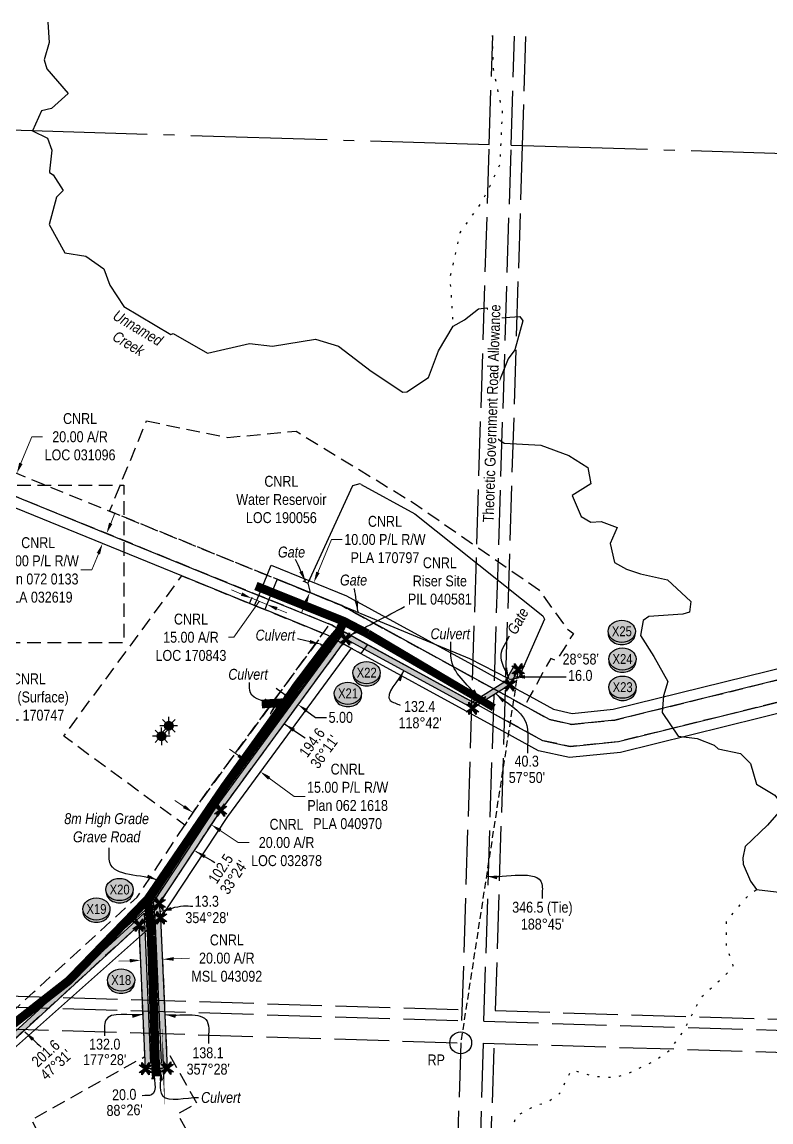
# Model space of a CAD drawing. Extents: x 355593 to 361635, y 6051593 to 6055416.
# Drawn here: x 358594 to 359280, y 6054395 to 6055404 of the extents above; entities that cross this region are included whole.
import ezdxf
from ezdxf.enums import TextEntityAlignment as Align

# ---------------------------------------------------------------- set-up
doc = ezdxf.new("R2010")
doc.units = 0
doc.header["$LTSCALE"] = 5
doc.header["$PDMODE"] = 34
doc.header["$PDSIZE"] = 0.03
for name, pattern in [('foc-ACCESSROAD', [3.75, 2.5, -1.25]), ('foc-QUARTERLINE', [33, 25, -3, 2, -3]), ('foc-TIELINE', [1.875, 1.25, -0.625]), ('foc-UNSURVEYED', [12.5, 10, -2.5]), ('foc-WHEELTRACKS', [2, 0.4, -1.6])]:
    doc.linetypes.add(name, pattern=pattern)
doc.layers.get('Defpoints').update_dxf_attribs({"color": 9})
for name, color, linetype in [('35', 37, 'Continuous'), ('AS-FENCE', 48, 'foc-FENCE'), ('AS-ROADS', 254, 'Continuous'), ('C-AR', 13, 'foc-ACCESSROAD'), ('C-RW', 13, 'Continuous'), ('C-WS', 13, 'foc-ACCESSROAD'), ('C-WS-S', 8, 'Continuous'), ('F-WS', 190, 'foc-ACCESSROAD'), ('L-BD', 7, 'Continuous'), ('L-MON', 1, 'Continuous'), ('L-QSEC', 8, 'foc-QUARTERLINE'), ('L-ROAD-T', 7, 'Continuous'), ('L-TIE', 7, 'foc-TIELINE'), ('L-USEC', 7, 'foc-UNSURVEYED'), ('P-CROSSINGS', 250, 'Continuous'), ('P-PROPOSED', 10, 'Continuous'), ('P-PROPOSED-H', 21, 'Continuous'), ('P-TXT', 4, 'Continuous'), ('T-WATER', 160, 'Continuous'), ('T-WATER-P3', 160, 'foc-WHEELTRACKS'), ('T-WATER-T', 170, 'Continuous')]:
    doc.layers.add(name, color=color, linetype=linetype)
for name, color, linetype, lineweight in [('AS-GENERAL', 48, 'Continuous', 18), ('C-AR-T', 13, 'Continuous', 9), ('C-RW-T', 13, 'Continuous', 9), ('C-WS-T', 13, 'Continuous', 9), ('T-TEXT', 48, 'Continuous', 18)]:
    doc.layers.add(name, color=color, linetype=linetype, lineweight=lineweight)
doc.styles.add('80', font='ARIALN.TTF', dxfattribs={"height": 10})
doc.styles.add('80CG', font='ARIALN.TTF', dxfattribs={"height": 10})
doc.styles.add('80L', font='ARIALN.TTF', dxfattribs={"height": 10})
doc.styles.add('80LS', font='ARIALNI.TTF', dxfattribs={"height": 10})
doc.styles.add('Crossing', font='ARIALN.TTF', dxfattribs={"height": 10})
doc.styles.add('foc-LtypeFont', font='ARIALN.TTF', dxfattribs={"height": 7.35})
doc.linetypes.add('foc-FENCE', pattern='A,10,-1,["X",foc-LtypeFont,S=0.2,R=0,X=-0.625,Y=-0.75],-1.24', length=12.24)
doc.linetypes.add('foc-TOPO-flowdirection-NOLINE', pattern='A,0,[">",foc-LtypeFont,S=0.3,R=0,X=0,Y=-0.945],-20,[">",foc-LtypeFont,S=0.3,R=0,X=0,Y=-0.945],0', length=20)
doc.dimstyles.new('Compass 5 000', dxfattribs={"dimscale": 5, "dimtxt": 9, "dimasz": 2, "dimexe": 0.2, "dimexo": 0.0625, "dimgap": 0.5, "dimtad": 0, "dimtih": 1, "dimtoh": 1, "dimzin": 0, "dimdsep": 46, "dimtxsty": '80CG', "dimcen": 0.1, "dimse1": 1, "dimse2": 1, "dimclrd": 256, "dimclrt": 256, "dimaunit": 1, "dimadec": 4, "dimazin": 0, "dimtfac": 0.06, "dimtofl": 0, "dimtmove": 0, "dimatfit": 1, "dimfxl": 0.2, "dimtolj": 1, "dimtzin": 0, "dimlwd": -1, "dimarcsym": 0})

# ---------------------------------------------------------------- blocks, each defined once
blk = doc.blocks.new('*D416')
at = {"layer": 'C-AR-T', "transparency": 16777216}
for p, q in [((358592.6, 6054999.2), (358602.5, 6055023.5)), ((358602.5, 6055023.5), (358612.5, 6055023.5)), ((358577.5, 6054962.1), (358573.7, 6054952.8))]:
    blk.add_line(p, q, dxfattribs=at)
for points in [[(358591, 6054999.8), (358594.1, 6054998.5), (358588.8, 6054989.9)], [(358575.9, 6054962.7), (358579, 6054961.5), (358581.2, 6054971.4)]]:
    blk.add_solid(points, dxfattribs=at)
at = {"layer": 'Defpoints', "color": 0, "transparency": 16777216}
for p in [(358612.1, 6054980.4), (358581.2, 6054971.4), (358604.6, 6054961.9)]:
    blk.add_point(p, dxfattribs=at)
at = {"layer": 'C-AR-T', "transparency": 16777216, "insert": (358646.8, 6055023.5), "char_height": 10, "attachment_point": 5, "style": '80CG'}
blk.add_mtext('\\A1;CNRL\\P20.00 A/R\\PLOC 031096', dxfattribs=at)
blk = doc.blocks.new('*D417')
at = {"layer": 'C-AR-T', "transparency": 16777216}
for p, q in [((358742.1, 6054684.2), (358733.8, 6054689.7)), ((358775.4, 6054662.1), (358791.9, 6054651.2)), ((358791.9, 6054651.2), (358801.9, 6054651.2))]:
    blk.add_line(p, q, dxfattribs=at)
for points in [[(358743, 6054685.6), (358741.2, 6054682.8), (358750.4, 6054678.7)], [(358776.4, 6054663.5), (358774.5, 6054660.7), (358767.1, 6054667.6)]]:
    blk.add_solid(points, dxfattribs=at)
at = {"layer": 'Defpoints', "color": 0, "transparency": 16777216}
for p in [(358767.1, 6054667.6), (358728.6, 6054645.7), (358745.3, 6054634.7)]:
    blk.add_point(p, dxfattribs=at)
at = {"layer": 'C-AR-T', "transparency": 16777216, "insert": (358836.2, 6054651.2), "char_height": 10, "attachment_point": 5, "style": '80CG'}
blk.add_mtext('\\A1;CNRL\\P20.00 A/R\\PLOC 032878', dxfattribs=at)
blk = doc.blocks.new('*D426')
at = {"layer": 'C-AR-T', "transparency": 16777216}
for p, q in [((358795, 6054879.2), (358785.8, 6054883)), ((358811.2, 6054872.5), (358787.8, 6054839.5)), ((358818.1, 6054869.6), (358804.2, 6054875.3)), ((358827.3, 6054865.7), (358836.5, 6054861.9)), ((358787.8, 6054839.5), (358782.8, 6054839.5))]:
    blk.add_line(p, q, dxfattribs=at)
for points in [[(358795.6, 6054880.7), (358794.4, 6054877.6), (358804.2, 6054875.3)], [(358828, 6054867.3), (358826.7, 6054864.2), (358818.1, 6054869.6)]]:
    blk.add_solid(points, dxfattribs=at)
at = {"layer": 'Defpoints', "color": 0, "transparency": 16777216}
for p in [(358804, 6054874.9), (358804.2, 6054875.3), (358817.9, 6054869.1)]:
    blk.add_point(p, dxfattribs=at)
at = {"layer": 'C-AR-T', "transparency": 16777216, "insert": (358748.5, 6054839.5), "char_height": 10, "attachment_point": 5, "style": '80CG'}
blk.add_mtext('\\A1;CNRL\\P15.00 A/R\\PLOC 170843', dxfattribs=at)
blk = doc.blocks.new('*D429')
at = {"layer": 'C-AR-T', "transparency": 16777216}
for p, q in [((358732.6, 6054544.4), (358747.1, 6054545.1)), ((358692.4, 6054542.7), (358682.4, 6054542.3))]:
    blk.add_line(p, q, dxfattribs=at)
for points in [[(358692.3, 6054544.4), (358692.5, 6054541.1), (358702.4, 6054543.2)], [(358732.5, 6054546.1), (358732.6, 6054542.8), (358722.6, 6054544)]]:
    blk.add_solid(points, dxfattribs=at)
at = {"layer": 'Defpoints', "color": 0, "transparency": 16777216}
for p in [(358722.6, 6054544), (358723, 6054533.1), (358702.8, 6054532.2)]:
    blk.add_point(p, dxfattribs=at)
at = {"layer": 'C-AR-T', "transparency": 16777216, "insert": (358781.4, 6054545.1), "char_height": 10, "attachment_point": 5, "style": '80CG'}
blk.add_mtext('\\A1;CNRL\\P20.00 A/R\\PMSL 043092', dxfattribs=at)
blk = doc.blocks.new('*D431')
at = {"layer": 'C-RW-T', "transparency": 16777216}
for p, q in [((358674.9, 6054944), (358678.7, 6054953.3)), ((358663.6, 6054916.2), (358657.5, 6054901.3)), ((358657.5, 6054901.3), (358647.5, 6054901.3))]:
    blk.add_line(p, q, dxfattribs=at)
for points in [[(358673.4, 6054944.7), (358676.4, 6054943.4), (358671.1, 6054934.8)], [(358662.1, 6054916.9), (358665.1, 6054915.6), (358667.4, 6054925.5)]]:
    blk.add_solid(points, dxfattribs=at)
at = {"layer": 'Defpoints', "color": 0, "transparency": 16777216}
for p in [(358656.7, 6054940.6), (358653, 6054931.4), (358667.4, 6054925.5)]:
    blk.add_point(p, dxfattribs=at)
at = {"layer": 'C-RW-T', "transparency": 16777216, "insert": (358608.4, 6054901.3), "char_height": 10, "attachment_point": 5, "style": '80CG'}
blk.add_mtext('\\A1;CNRL\\P10.00 P/L R/W\\PPlan 072 0133\\PPLA 032619', dxfattribs=at)
blk = doc.blocks.new('*D432')
at = {"layer": 'C-RW-T', "transparency": 16777216}
for p, q in [((358792.1, 6054731), (358784, 6054736.9)), ((358820.2, 6054710.2), (358843.1, 6054693.5)), ((358843.1, 6054693.5), (358853.1, 6054693.5))]:
    blk.add_line(p, q, dxfattribs=at)
for points in [[(358793, 6054732.3), (358791.1, 6054729.6), (358800.1, 6054725)], [(358821.2, 6054711.6), (358819.3, 6054708.9), (358812.2, 6054716.2)]]:
    blk.add_solid(points, dxfattribs=at)
at = {"layer": 'Defpoints', "color": 0, "transparency": 16777216}
for p in [(358802.1, 6054727.7), (358812.2, 6054716.2), (358814.2, 6054718.8)]:
    blk.add_point(p, dxfattribs=at)
at = {"layer": 'C-RW-T', "transparency": 16777216, "insert": (358892.2, 6054693.5), "char_height": 10, "attachment_point": 5, "style": '80CG'}
blk.add_mtext('\\A1;CNRL\\P15.00 P/L R/W\\PPlan 062 1618\\PPLA 040970', dxfattribs=at)
blk = doc.blocks.new('*D445')
at = {"layer": 'C-RW-T', "transparency": 16777216}
for p, q in [((358865, 6054899.1), (358877.3, 6054929.2)), ((358877.3, 6054929.2), (358887.3, 6054929.2)), ((358853.6, 6054871.3), (358849.8, 6054862))]:
    blk.add_line(p, q, dxfattribs=at)
for points in [[(358863.4, 6054899.7), (358866.5, 6054898.4), (358861.2, 6054889.8)], [(358852.1, 6054871.9), (358855.2, 6054870.7), (358857.4, 6054880.5)]]:
    blk.add_solid(points, dxfattribs=at)
at = {"layer": 'Defpoints', "color": 0, "transparency": 16777216}
for p in [(358861.2, 6054889.8), (358877.5, 6054883.2), (358873.7, 6054873.9)]:
    blk.add_point(p, dxfattribs=at)
at = {"layer": 'C-RW-T', "transparency": 16777216, "insert": (358926.4, 6054929.2), "char_height": 10, "attachment_point": 5, "style": '80CG'}
blk.add_mtext('\\A1;CNRL\\P10.00 P/L R/W\\PPLA 170797', dxfattribs=at)
blk = doc.blocks.new('*U446')
at = {"layer": '35', "color": 3}
blk.add_circle((0, 0), 10, dxfattribs=at)
at = {"layer": '35', "color": 3, "style": '80'}
blk.add_attdef('RP_001', (-30.4, -20.7), '', height=10, dxfattribs=at)
blk = doc.blocks.new('GAS')
h = blk.add_hatch(color=255)
h.dxf.hatch_style = 1
edge = h.paths.add_edge_path()
edge.add_arc((0, 0), 0.9, 0, 360)
for p, q in [((-0.81, 0), (-1.62, 0)), ((-0.57, 0.57), (-1.14, 1.14)), ((0, 0.81), (0, 1.62)), ((0.57, 0.57), (1.14, 1.14)), ((1.62, 0), (0.81, 0)), ((-0.57, -0.57), (-1.14, -1.14)), ((0, -0.81), (0, -1.62)), ((1.14, -1.14), (0.57, -0.57))]:
    blk.add_line(p, q)
blk.add_circle((0, 0), 0.8)
blk = doc.blocks.new('xing2')
h = blk.add_hatch(color=50)
h.dxf.hatch_style = 1
edge = h.paths.add_edge_path()
edge.add_ellipse((0, 0), major_axis=(-12.5, 0), ratio=0.816297, start_angle=0, end_angle=360)
h = blk.add_hatch(color=250)
h.dxf.hatch_style = 1
edge = h.paths.add_edge_path()
edge.add_ellipse((0, -2), major_axis=(-12.5, 0), ratio=0.816297, start_angle=0, end_angle=180)
edge.add_line((12.5, -2), (12.5, 0))
edge.add_ellipse((0, 0), major_axis=(-12.5, 0), ratio=0.816297, start_angle=0, end_angle=180, ccw=False)
edge.add_line((-12.5, 0), (-12.5, -2))
at = {"color": 250}
blk.add_ellipse((0, 0), major_axis=(-12.5, 0), ratio=0.816297, dxfattribs=at)
blk.add_ellipse((0, -2), major_axis=(-12.5, 0), ratio=0.816297, start_param=0, end_param=3.141593, dxfattribs=at)
at = {"color": 250, "style": 'Crossing'}
blk.add_attdef('CROSSING', text='', height=9, dxfattribs=at).set_placement((0.1, 0), align=Align.MIDDLE_CENTER)
at = {"color": 250, "style": 'Crossing', "flags": 1}
for tag, p in [('OWNER', (0.1, -12.5)), ('DESCRIPTION', (0.1, -25.8)), ('LOCATION', (0.1, -39.3)), ('DWG_REF', (0.1, -52.8))]:
    blk.add_attdef(tag, text='', height=9, dxfattribs=at).set_placement(p, align=Align.MIDDLE_CENTER)
blk = doc.blocks.new('*D472')
at = {"layer": 'Defpoints', "color": 0, "transparency": 16777216}
for p in [(358846.7, 6054777.8), (358834.2, 6054769.3), (358838.3, 6054766.4)]:
    blk.add_point(p, dxfattribs=at)
at = {"layer": 'P-TXT', "transparency": 16777216}
for p, q in [((358834.6, 6054786.7), (358826.5, 6054792.6)), ((358854.8, 6054771.9), (358862.8, 6054766)), ((358862.8, 6054766), (358872.8, 6054766))]:
    blk.add_line(p, q, dxfattribs=at)
for points in [[(358835.6, 6054788.1), (358833.6, 6054785.4), (358842.7, 6054780.8)], [(358855.7, 6054773.3), (358853.8, 6054770.6), (358846.7, 6054777.8)]]:
    blk.add_solid(points, dxfattribs=at)
at = {"layer": 'P-TXT', "transparency": 16777216, "insert": (358885.9, 6054766), "char_height": 10, "attachment_point": 5, "style": '80CG'}
blk.add_mtext('\\A1;5.00', dxfattribs=at)
blk = doc.blocks.new('TEMP')
h = blk.add_hatch(color=255)
h.dxf.hatch_style = 1
h.paths.add_polyline_path([(0, 0.25), (-0.67, 1.15), (-0.67, 0.67), (-1.15, 0.67), (-0.25, 0), (-1.15, -0.67), (-0.67, -0.67), (-0.67, -1.15), (0, -0.25), (0.67, -1.15), (0.67, -0.67), (1.15, -0.67), (0.25, 0), (1.15, 0.67), (0.67, 0.67), (0.67, 1.15)])
h.paths.add_polyline_path([(0.57, 0.85), (0.57, 0.57), (0.85, 0.57), (0.08, 0), (0.85, -0.57), (0.57, -0.57), (0.57, -0.85), (0, -0.08), (-0.57, -0.85), (-0.57, -0.57), (-0.85, -0.57), (-0.08, 0), (-0.85, 0.57), (-0.57, 0.57), (-0.57, 0.85), (0, 0.08)], flags=16)
h = blk.add_hatch(color=1)
h.dxf.hatch_style = 1
h.paths.add_polyline_path([(0, 0.08), (-0.57, 0.85), (-0.57, 0.57), (-0.85, 0.57), (-0.08, 0), (-0.85, -0.57), (-0.57, -0.57), (-0.57, -0.85), (0, -0.08), (0.57, -0.85), (0.57, -0.57), (0.85, -0.57), (0.08, 0), (0.85, 0.57), (0.57, 0.57), (0.57, 0.85)])
at = {"color": 1}
for p, q in [((-0.08, 0), (0.08, 0)), ((0, 0.08), (0, -0.08))]:
    blk.add_line(p, q, dxfattribs=at)
at = {"color": 255, "flags": 128}
blk.add_lwpolyline([(-0.25, 0), (-1.15, 0.67), (-0.67, 0.67), (-0.67, 1.15), (0, 0.25), (0.67, 1.15), (0.67, 0.67), (1.15, 0.67), (0.25, 0), (1.15, -0.67), (0.67, -0.67), (0.67, -1.15), (0, -0.25), (-0.67, -1.15), (-0.67, -0.67), (-1.15, -0.67)], close=True, dxfattribs=at)
at = {"color": 1, "flags": 128}
blk.add_lwpolyline([(-0.08, 0), (-0.85, 0.57), (-0.57, 0.57), (-0.57, 0.85), (0, 0.08), (0.57, 0.85), (0.57, 0.57), (0.85, 0.57), (0.08, 0), (0.85, -0.57), (0.57, -0.57), (0.57, -0.85), (0, -0.08), (-0.57, -0.85), (-0.57, -0.57), (-0.85, -0.57)], close=True, dxfattribs=at)

msp = doc.modelspace()

# ---------------------------------------------------------------- hatches: boundary and pattern name
at = {"layer": 'P-PROPOSED-H'}
h = msp.add_hatch(color=256, dxfattribs=at)
h.dxf.hatch_style = 1
h.paths.add_polyline_path([(358890.644, 6054837.913), (358775.776, 6054680.894), (358719.363, 6054595.314), (358720.642, 6054582.102), (358726.752, 6054444.2), (358706.763, 6054443.653), (358700.924, 6054575.443), (358552.306, 6054439.338), (358502.568, 6054408.773), (358321.722, 6054350.661), (358060.822, 6054305.104), (357878.506, 6054313.182), (357834.693, 6054308.537), (357405.628, 6054132.847), (357201.32, 6054051.822), (357181.661, 6054011.606), (357181.705, 6053981.57), (357208.46, 6053935.181), (357209.254, 6053873.111), (357175.646, 6053813.023), (357155.589, 6053713.558), (357155.871, 6053613.069), (357120.248, 6053539.783), (356976.329, 6053459.385), (356862.534, 6053416.883), (356729.817, 6053324.812), (356485.668, 6053085.555), (356387.542, 6052979.833), (356315.907, 6052954.251), (356311.858, 6052958.113), (356384.71, 6052984.129), (356482.085, 6053089.042), (356726.621, 6053328.678), (356860.199, 6053421.347), (356974.224, 6053463.934), (357116.439, 6053543.381), (357150.87, 6053614.213), (357150.589, 6053714.05), (357170.901, 6053814.779), (357204.239, 6053874.384), (357203.479, 6053933.813), (357176.708, 6053980.229), (357176.661, 6054012.759), (357197.679, 6054055.755), (357403.759, 6054137.483), (357833.458, 6054313.432), (357878.352, 6054318.192), (358060.499, 6054310.122), (358320.522, 6054355.526), (358500.465, 6054413.348), (358549.282, 6054443.347), (358705.443, 6054586.36), (358711.539, 6054448.784), (358721.533, 6054449.058), (358715.654, 6054581.751), (358714.218, 6054596.591), (358771.67, 6054683.747), (358889.198, 6054844.402), (359006.559, 6054780.171), (359037.105, 6054799.378), (359044.215, 6054812.219), (359048.588, 6054809.798), (359040.855, 6054795.831), (359006.734, 6054774.377)])

# ---------------------------------------------------------------- linework, layer by layer
at = {"layer": 'AS-FENCE', "flags": 128}
for points in [[(358903.51, 6054980.442), (358896.804, 6054978.378), (358855.813, 6054889.111), (358857.939, 6054880.483), (358899.284, 6054863.374)], [(358904.685, 6054979.877), (358953.729, 6054952.758), (359071.068, 6054859.186), (359072.629, 6054856.284), (359048.826, 6054802.11), (359041.549, 6054800.696)], [(359040.116, 6054801.401), (359004.288, 6054819.722), (358904.67, 6054861.146)]]:
    msp.add_lwpolyline(points, dxfattribs=at)
at = {"layer": 'AS-FENCE', "const_width": 1, "flags": 128}
for points in [[(358903.663, 6054980.487), (358904.685, 6054979.877)], [(358855.813, 6054889.111), (358851.14, 6054891.203)], [(358899.284, 6054863.374), (358904.67, 6054861.146)], [(359040.172, 6054801.352), (359041.461, 6054800.672)]]:
    msp.add_lwpolyline(points, dxfattribs=at)
at = {"layer": 'AS-GENERAL', "const_width": 1.5, "flags": 128}
for points in [[(358867.205, 6054833.176), (358876.995, 6054826.153)], [(359009.069, 6054778.797), (359019.133, 6054785.125), (359019.173, 6054785.15)], [(358821.106, 6054769.835), (358821.448, 6054769.673), (358829.224, 6054782.398)], [(358711.378, 6054443.779), (358711.402, 6054443.648), (358723.246, 6054443.83), (358723.24, 6054444.275), (358723.249, 6054444.104)]]:
    msp.add_lwpolyline(points, dxfattribs=at)
at = {"layer": 'AS-ROADS', "flags": 128}
for points, const_width in [([(358808.071, 6054886.601), (358870.484, 6054861.486)], 8), ([(358888.737, 6054853.915), (358883.769, 6054844.342), (358875.339, 6054834.625), (358871.508, 6054829.391), (358867.301, 6054823.943), (358845.007, 6054794.407), (358834.835, 6054779.589), (358779.613, 6054702.846), (358708.994, 6054599.34), (358636.53, 6054524.534), (358544.7, 6054452.725), (358533.561, 6054445.225)], 8), ([(358870.484, 6054861.486), (358888.781, 6054854.177), (358910.521, 6054842.822)], 8), ([(359026.281, 6054774.933), (359014.407, 6054781.956), (359001.518, 6054789.397)], 7), ([(358834.856, 6054779.607), (358813.395, 6054778.32)], 8), ([(358708.993, 6054599.352), (358711.025, 6054578.82), (358711.997, 6054565.753)], 8), ([(358711.997, 6054565.753), (358715.911, 6054453.371)], 8), ([(358716.468, 6054436.675), (358715.911, 6054453.371)], 8)]:
    msp.add_lwpolyline(points, dxfattribs=dict(at, const_width=const_width))
msp.add_lwpolyline([(358910.521, 6054842.822, 7.997, 7, 0), (359001.518, 6054789.397, 7, 7, 0)], format="xyseb", dxfattribs=at)
at = {"layer": 'C-AR', "flags": 128}
msp.add_lwpolyline([(359927.93, 6054961.581), (359912.828, 6054943.981), (359834.068, 6054834.379), (359781.917, 6054761.802), (359703.022, 6054702.312), (359630.2, 6054669.635), (359559.463, 6054662.196), (359488.524, 6054677.693), (359356.291, 6054772.827), (359329.948, 6054783.523), (359301.82, 6054783.604), (359140.715, 6054743.829), (359096.238, 6054739.26), (359070.876, 6054744.875), (359037.752, 6054763.023), (359008.084, 6054779.277), (358910.789, 6054832.583), (358897.448, 6054839.887), (358888.732, 6054844.656), (358879.754, 6054849.586), (358878.05, 6054850.52), (358819.946, 6054874.175), (358817.651, 6054875.11), (358810.688, 6054877.944), (358803.758, 6054880.766), (358546.436, 6054985.527), (358562.516, 6055000.594), (358673.938, 6054955.238), (358818.256, 6054896.508), (358827.506, 6054892.744), (358886.737, 6054868.562), (359008.789, 6054801.696), (359038.458, 6054785.442), (359054.484, 6054776.663), (359077.305, 6054764.161), (359097.507, 6054759.49), (359137.289, 6054763.577), (359299.426, 6054803.605), (359333.88, 6054803.507), (359366.037, 6054790.45), (359496.849, 6054696.341), (359560.579, 6054682.419), (359624.963, 6054689.189), (359692.812, 6054719.654), (359767.472, 6054775.953), (359835.189, 6054870.195), (359897.106, 6054956.365), (359928.916, 6054993.43)], dxfattribs=at)
for points in [[(358819.946, 6054874.177), (358816.177, 6054864.918), (358809.26, 6054867.67), (358802.241, 6054870.467), (358806.01, 6054879.724), (358812.962, 6054876.956), (358819.946, 6054874.177)], [(358188.158, 6054327.339), (358060.822, 6054305.104), (357878.506, 6054313.182), (357834.693, 6054308.537), (357533.764, 6054185.31), (357527.88, 6054182.902), (357518.385, 6054179.014), (357510.635, 6054175.842), (357405.628, 6054132.847), (357388.175, 6054125.921), (357361.649, 6054115.395), (357357.644, 6054113.806), (357214.604, 6054057.042), (357195.244, 6054049.36), (357176.617, 6054042.446), (357169.187, 6054039.079), (357188.434, 6054057.524), (357207.701, 6054075.815), (357354.274, 6054133.98), (357358.278, 6054135.569), (357388.808, 6054147.685), (357398.152, 6054151.392), (357504.287, 6054194.849), (357515.06, 6054199.261), (357522.799, 6054202.428), (357524.555, 6054203.147), (357829.751, 6054328.121), (357877.892, 6054333.223), (358059.53, 6054325.176), (358188.748, 6054347.74), (358316.92, 6054370.121), (358494.156, 6054427.072), (358540.34, 6054455.453), (358572.18, 6054484.622), (358604.131, 6054513.901), (358699.153, 6054600.985), (358743.415, 6054668.109), (358759.359, 6054692.32), (358870.953, 6054844.877), (358875.766, 6054851.45), (358878.05, 6054850.52), (358893.621, 6054841.982), (358888.681, 6054835.23), (358775.776, 6054680.894), (358720.287, 6054596.717), (358714.399, 6054587.784), (358700.933, 6054575.451), (358632.851, 6054513.095), (358600.881, 6054483.816), (358552.306, 6054439.338), (358502.568, 6054408.773), (358321.722, 6054350.661), (358188.158, 6054327.339)]]:
    msp.add_lwpolyline(points, close=True, dxfattribs=at)
at = {"layer": 'C-RW'}
for points in [[(359303.018, 6054773.603), (359142.428, 6054733.955), (359095.587, 6054729.143), (359067.258, 6054735.456), (359037.399, 6054751.814), (359007.731, 6054768.07), (358904.75, 6054824.491), (358895.882, 6054829.35), (358891.472, 6054831.765), (358882.632, 6054836.615), (358873.769, 6054841.465), (358816.177, 6054864.918), (358813.809, 6054865.881), (358806.914, 6054868.687), (358799.917, 6054871.538), (358740.088, 6054895.898), (358539.602, 6054977.518)], [(358546.434, 6054985.528), (358803.758, 6054880.766), (358810.688, 6054877.944), (358817.651, 6054875.11), (358819.946, 6054874.175), (358878.05, 6054850.52), (358879.754, 6054849.586), (358888.733, 6054844.657), (358897.448, 6054839.887), (358910.789, 6054832.583), (359008.083, 6054779.277), (359037.752, 6054763.023), (359070.876, 6054744.875), (359096.238, 6054739.26), (359140.715, 6054743.829), (359301.82, 6054783.604)], [(359299.426, 6054803.605), (359137.289, 6054763.577), (359097.507, 6054759.49), (359077.305, 6054764.161), (359054.484, 6054776.663), (359038.458, 6054785.442), (359008.789, 6054801.696), (358886.737, 6054868.562), (358827.506, 6054892.744), (358819.946, 6054874.175), (358816.177, 6054864.918), (358813.809, 6054865.881), (358806.914, 6054868.687), (358810.688, 6054877.944), (358818.256, 6054896.508), (358822.059, 6054905.838), (358891.08, 6054877.583), (359009.142, 6054812.905), (359038.81, 6054796.651), (359059.32, 6054785.416), (359080.901, 6054773.593), (359098.148, 6054769.606), (359135.576, 6054773.451), (359298.228, 6054813.607)], [(357401.831, 6054142.447), (357832.218, 6054318.444), (357878.191, 6054323.296), (358060.149, 6054315.15), (358187.568, 6054337.339), (358355.08, 6054366.51), (358480.437, 6054406.726), (358546.32, 6054447.171), (358708.822, 6054591.415), (358769.651, 6054683.603), (358882.235, 6054836.825), (358895.502, 6054829.557), (358781.959, 6054675.029), (358720.251, 6054581.51), (358701.396, 6054564.774), (358555.288, 6054435.081), (358486.741, 6054393.001), (358358.674, 6054351.915), (358187.689, 6054322.14), (358187.689, 6054322.14), (358061.112, 6054300.097), (357878.645, 6054308.265), (357835.916, 6054303.756), (357407.431, 6054128.536)]]:
    msp.add_lwpolyline(points, dxfattribs=at)
at = {"layer": 'C-WS', "flags": 128}
for points in [[(358707.657, 6055038.058), (358782.133, 6055022.888), (358844.923, 6055028.712), (358953.575, 6054962.248), (359012.553, 6054921.321), (359042.088, 6054900.825), (359067.3, 6054883.33), (359093.445, 6054847.191), (359099.238, 6054843.032), (359083.615, 6054818.067), (359078.426, 6054819.992), (359059.32, 6054785.416), (359054.484, 6054776.663), (359038.458, 6054785.442), (359008.789, 6054801.696), (358886.737, 6054868.562), (358827.506, 6054892.744), (358818.256, 6054896.508), (358673.938, 6054955.238), (358707.657, 6055038.058)], [(358806.914, 6054868.687), (358813.809, 6054865.881), (358816.177, 6054864.918), (358869.676, 6054843.132), (358759.359, 6054692.32), (358742.817, 6054667.202), (358631.86, 6054748.82), (358740.088, 6054895.898), (358799.917, 6054871.538), (358806.914, 6054868.687)], [(358910.454, 6054832.768), (358904.367, 6054824.701), (358895.525, 6054829.606), (358891.128, 6054832.044), (358882.239, 6054836.83), (358888.384, 6054844.847), (358897.05, 6054840.105), (358910.454, 6054832.768)], [(358765.181, 6054349.708), (358660.13, 6054291.767), (358602.189, 6054396.817), (358706.265, 6054454.882), (358701.403, 6054564.622), (358700.932, 6054570.884), (358705.932, 6054575.317), (358715.576, 6054583.501), (358719.878, 6054589.994), (358720.642, 6054582.102), (358726, 6054461.157), (358753.718, 6054411.891), (358736.209, 6054402.234), (358765.181, 6054349.708)]]:
    msp.add_lwpolyline(points, close=True, dxfattribs=at)
at = {"layer": 'F-WS', "flags": 128}
msp.add_lwpolyline([(358532.907, 6054979.089), (358687.028, 6054979.039), (358686.98, 6054834.427), (358532.859, 6054834.477)], close=True, dxfattribs=at)
at = {"layer": 'L-QSEC'}
for p, q in [((358253.582, 6055315.154), (359022.1, 6055291.741)), ((359042.204, 6055291.129), (359845.464, 6055266.656))]:
    msp.add_line(p, q, dxfattribs=at)
at = {"layer": 'L-TIE'}
msp.add_line((359048.588, 6054809.798), (358995.878, 6054467.441), dxfattribs=at)
at = {"layer": 'L-USEC'}
for p, q in [((359022.1, 6055291.741), (359025.213, 6055391.694)), ((359042.204, 6055291.115), (359045.317, 6055391.081)), ((359055.364, 6055390.775), (359052.252, 6055290.823)), ((358997.069, 6054487.805), (359022.1, 6055291.741)), ((359017.173, 6054487.193), (359042.204, 6055291.115)), ((359052.252, 6055290.823), (359027.533, 6054496.934)), ((358193.956, 6054522.324), (358997.382, 6054497.852)), ((358193.624, 6054512.278), (358997.069, 6054487.805)), ((359027.533, 6054496.934), (359820.885, 6054472.757)), ((358193.012, 6054492.174), (358995.878, 6054467.441)), ((359017.173, 6054487.193), (359820.563, 6054462.711)), ((358995.878, 6054467.441), (358971.415, 6053663.763)), ((359016.547, 6054467.09), (358991.519, 6053663.137)), ((359001.566, 6053662.845), (359026.595, 6054466.784)), ((359016.547, 6054467.09), (359819.951, 6054442.607))]:
    msp.add_line(p, q, dxfattribs=at)
at = {"layer": 'P-PROPOSED', "flags": 128}
msp.add_lwpolyline([(358549.282, 6054443.347), (358705.443, 6054586.36), (358711.539, 6054448.784), (358721.533, 6054449.058), (358715.654, 6054581.751), (358714.218, 6054596.591), (358771.67, 6054683.747), (358889.198, 6054844.402), (359006.559, 6054780.171), (359037.105, 6054799.378), (359044.215, 6054812.219), (359048.588, 6054809.798), (359040.855, 6054795.831), (359006.734, 6054774.377), (358890.644, 6054837.913), (358775.776, 6054680.894), (358719.363, 6054595.314), (358720.642, 6054582.102), (358726.752, 6054444.2), (358706.763, 6054443.653), (358700.924, 6054575.443), (358552.306, 6054439.338)], dxfattribs=at)
at = {"layer": 'T-WATER', "flags": 128}
for points in [[(358617.224, 6055404.123), (358618.587, 6055385.426), (358613.906, 6055369.48), (358616.185, 6055361.059), (358635.965, 6055338.489), (358620.733, 6055324.631), (358611.403, 6055322.623), (358603.212, 6055304.384), (358616.902, 6055297.533), (358621.041, 6055286.466), (358618.92, 6055267.347), (358618.847, 6055266.662), (358618.77, 6055265.958), (358622.08, 6055263.916), (358631.36, 6055249.478), (358625.109, 6055243.397), (358618.518, 6055218.31), (358632.827, 6055192.352), (358652.177, 6055189.112), (358668.547, 6055177.631), (358674.147, 6055162.502), (358686.916, 6055143.113), (358729.956, 6055117.343), (358732.327, 6055118.142), (358763.647, 6055100.212), (358802.169, 6055108.996), (358823.36, 6055106.796), (358862.611, 6055113.152), (358883.772, 6055106.583), (358913.682, 6055083.871), (358942.672, 6055064.342), (358946.392, 6055064.681), (358966.494, 6055077.97), (358975.555, 6055102.316), (358988.927, 6055125.093), (358999.438, 6055130.741), (359012.219, 6055140.849), (359019.659, 6055141.869), (359027.429, 6055132.45), (359050.05, 6055133.828), (359052.87, 6055129.939), (359045.528, 6055103.241), (359039.397, 6055095.102), (359025.525, 6055060.675), (359023.145, 6055058.285), (359017.903, 6055037.918), (359026.303, 6055024.079), (359035.803, 6055017.769), (359069.324, 6055015.676), (359095.185, 6055006.317), (359112.555, 6054995.425), (359115.204, 6054980.328), (359098.243, 6054969.559), (359106.402, 6054950.45), (359115.202, 6054945.249), (359124.742, 6054945.768), (359139.333, 6054940.128), (359133.022, 6054925.731), (359136.981, 6054908.122), (359147.981, 6054902.192), (359160.761, 6054897.831), (359185.612, 6054892.4), (359206.832, 6054872.44), (359205.831, 6054862.572), (359199.671, 6054860.642), (359168.359, 6054858.475), (359163.069, 6054854.905), (359160.768, 6054841.066), (359173.107, 6054821.806), (359185.787, 6054799.118), (359181.956, 6054785.799), (359180.565, 6054770.38), (359195.324, 6054748.953), (359212.885, 6054746.761), (359228.195, 6054740.52), (359232.015, 6054737.04), (359252.545, 6054732.831), (359261.565, 6054723.63), (359267.284, 6054704.742), (359283.824, 6054694.631)], [(359291.824, 6054683.941), (359277.293, 6054667.094), (359256.791, 6054647.498), (359254.64, 6054637.068), (359255.06, 6054631.24), (359261.599, 6054615.899), (359267.229, 6054608.11), (359290.39, 6054605.318)]]:
    msp.add_lwpolyline(points, dxfattribs=at)
at = {"layer": 'T-WATER', "linetype": 'foc-TOPO-flowdirection-NOLINE', "flags": 128}
msp.add_lwpolyline([(358617.224, 6055404.123), (358618.587, 6055385.426), (358613.906, 6055369.48), (358616.185, 6055361.059), (358635.965, 6055338.489), (358620.733, 6055324.631), (358611.403, 6055322.623), (358603.212, 6055304.384), (358616.902, 6055297.533), (358621.041, 6055286.466), (358618.92, 6055267.347), (358618.847, 6055266.662), (358618.77, 6055265.958), (358622.08, 6055263.916), (358631.36, 6055249.478), (358625.109, 6055243.397), (358618.518, 6055218.31), (358632.827, 6055192.352), (358652.177, 6055189.112), (358668.547, 6055177.631), (358674.147, 6055162.502), (358686.916, 6055143.113), (358729.956, 6055117.343), (358732.327, 6055118.142), (358763.647, 6055100.212), (358802.169, 6055108.996), (358823.36, 6055106.796), (358862.611, 6055113.152), (358883.772, 6055106.583), (358913.682, 6055083.871), (358942.672, 6055064.342), (358946.392, 6055064.681), (358966.494, 6055077.97), (358975.555, 6055102.316), (358988.927, 6055125.093), (358999.438, 6055130.741), (359012.219, 6055140.849), (359019.659, 6055141.869), (359027.429, 6055132.45), (359050.05, 6055133.828), (359052.87, 6055129.939), (359045.528, 6055103.241), (359039.397, 6055095.102), (359025.525, 6055060.675), (359023.145, 6055058.285), (359017.903, 6055037.918), (359026.303, 6055024.079), (359035.803, 6055017.769), (359069.324, 6055015.676), (359095.185, 6055006.317), (359112.555, 6054995.425), (359115.204, 6054980.328), (359098.243, 6054969.559), (359106.402, 6054950.45), (359115.202, 6054945.249), (359124.742, 6054945.768), (359139.333, 6054940.128), (359133.022, 6054925.731), (359136.981, 6054908.122), (359147.981, 6054902.192), (359160.761, 6054897.831), (359185.612, 6054892.4), (359206.832, 6054872.44), (359205.831, 6054862.572), (359199.671, 6054860.642), (359168.359, 6054858.475), (359163.069, 6054854.905), (359160.768, 6054841.066), (359173.107, 6054821.806), (359185.787, 6054799.118), (359181.956, 6054785.799), (359180.565, 6054770.38), (359195.324, 6054748.953), (359212.885, 6054746.761), (359228.195, 6054740.52), (359232.015, 6054737.04), (359252.545, 6054732.831), (359261.565, 6054723.63), (359267.284, 6054704.742), (359283.824, 6054694.631), (359291.824, 6054683.941), (359277.293, 6054667.094), (359256.791, 6054647.498), (359254.64, 6054637.068), (359255.06, 6054631.24), (359261.599, 6054615.899), (359267.229, 6054608.11), (359290.39, 6054605.318), (359342.814, 6054644.421), (359364.574, 6054638.44), (359366.044, 6054636.212), (359402.445, 6054619.03), (359424.575, 6054617.708), (359442.146, 6054607.508), (359481.105, 6054576.428), (359532.766, 6054549.686), (359573.726, 6054536.115), (359643.579, 6054536.722), (359643.538, 6054517.253), (359631.856, 6054487.297), (359627.205, 6054481.489), (359599.925, 6054491.038), (359599.923, 6054458.573), (359608.453, 6054453.771), (359631.884, 6054447.041), (359650.534, 6054449.759), (359681.957, 6054467.976), (359706.269, 6054494.8), (359688.319, 6054508.16), (359694.9, 6054519.28), (359679.361, 6054544.868), (359674.834, 6054594.414), (359723.307, 6054612.758), (359750.826, 6054592.158), (359750.364, 6054551.633), (359763.213, 6054518.765), (359764.982, 6054510.536), (359787.922, 6054492.836), (359798.862, 6054488.536), (359828.424, 6054492.954), (359858.686, 6054512.08), (359883.928, 6054536.466), (359899.25, 6054552.853), (359912.41, 6054548.443), (359915.029, 6054544.89)], dxfattribs=at)
at = {"layer": 'T-WATER-P3', "flags": 128}
for points in [[(359024.863, 6055391.704), (359025.602, 6055361.488), (359033.88, 6055322.012), (359031.787, 6055273.707), (359023.186, 6055254.759), (359022.851, 6055254.089)], [(359022.851, 6055254.089), (359018.833, 6055246.089), (359015.715, 6055239.881), (358995.152, 6055210.815), (358985.939, 6055169.47), (358988.927, 6055125.093)], [(358629.864, 6054039.231), (358642.516, 6054062.777), (358638.796, 6054079.407), (358651.138, 6054096.826), (358679.27, 6054120.271), (358723.552, 6054121.608), (358757.464, 6054140.454), (358774.276, 6054156.913), (358797.938, 6054186.268), (358814.99, 6054216.833), (358819.712, 6054234.952), (358818.412, 6054243.721), (358838.034, 6054263.639), (358882.417, 6054287.015), (358902.698, 6054300.801), (358904.318, 6054304.772), (358906.79, 6054333.009), (358912.761, 6054346.167), (358922.202, 6054359.396), (358942.134, 6054378.551), (358964.484, 6054368.281), (359015.396, 6054367.019), (359037.518, 6054382.385), (359044.458, 6054390.423), (359046.289, 6054400.133), (359065.92, 6054410.651), (359074.481, 6054412.299), (359086.612, 6054420.789), (359097.483, 6054442.536), (359118.624, 6054436.645), (359137.524, 6054435.583), (359149.675, 6054439.402), (359173.967, 6054451.011), (359187.458, 6054460.568), (359199.689, 6054477.247), (359216.401, 6054509.322), (359242.594, 6054533.537), (359245.784, 6054538.349), (359239.745, 6054556.276), (359239.786, 6054579.163), (359259.448, 6054602.561), (359267.229, 6054608.11)]]:
    msp.add_lwpolyline(points, dxfattribs=at)

# ---------------------------------------------------------------- block references
at = {"xscale": 0.999678, "yscale": 0.999678, "zscale": 0.999678}
msp.add_blockref('*U446', (358995.878, 6054467.441), dxfattribs=at).add_auto_attribs({'RP_001': 'RP'})
at = {"layer": 'C-WS-S', "xscale": 4.998390000000006, "yscale": 4.998390000000006, "zscale": 4.998390000000006}
for p in [(358728.188, 6054758.32), (358721.418, 6054748.758)]:
    msp.add_blockref('GAS', p, dxfattribs=at)
at = {"layer": 'L-MON', "xscale": 4.998390000000001, "yscale": 4.998390000000001, "zscale": 4.998390000000001}
for p in [(358890.644, 6054837.913), (359048.588, 6054809.798), (359040.855, 6054795.831), (359006.734, 6054774.377), (358775.776, 6054680.894), (358719.363, 6054595.314), (358720.642, 6054582.102), (358700.924, 6054575.443), (358706.763, 6054443.653), (358726.752, 6054444.2)]:
    msp.add_blockref('TEMP', p, dxfattribs=at)
at = {"layer": 'P-CROSSINGS'}
for p, xscale, yscale, zscale, values in [((359143.595, 6054845.06), 0.999678, 0.999678, 0.999678, {'CROSSING': 'X25'}), ((359144.181, 6054819.632), 0.999678, 0.999678, 0.999678, {'CROSSING': 'X24'}), ((358909.572, 6054807.086), 0.9993561036840004, 0.9993561036840004, 0.9993561036840004, {'CROSSING': 'X22'}), ((358892.448, 6054788.074), 0.9993561036840004, 0.9993561036840004, 0.9993561036840004, {'CROSSING': 'X21'}), ((359144.3, 6054793.773), 0.999678, 0.999678, 0.999678, {'CROSSING': 'X23'}), ((358683, 6054608.081), 0.9993561036840004, 0.9993561036840004, 0.9993561036840004, {'CROSSING': 'X20'}), ((358661.762, 6054590.216), 0.9993561036840004, 0.9993561036840004, 0.9993561036840004, {'CROSSING': 'X19'}), ((358684.431, 6054525.038), 0.9993561036840004, 0.9993561036840004, 0.9993561036840004, {'CROSSING': 'X18'})]:
    msp.add_blockref('xing2', p, dxfattribs=dict(at, xscale=xscale, yscale=yscale, zscale=zscale)).add_auto_attribs(values)

# ---------------------------------------------------------------- texts
at = {"layer": 'C-WS-T', "attachment_point": 5, "style": '80CG'}
for s, insert, char_height in [('\\A1;CNRL\\PWater Reservoir\\PLOC 190056', (358831.415, 6054965.939), 9.99671), ('\\A1;CNRL\\PRiser Site\\PPIL 040581', (358976.759, 6054891.183), 9.9967), ('\\A1;CNRL\\P1-18 (Surface)\\PMSL 170747', (358599.855, 6054784.689), 9.99671)]:
    msp.add_mtext(s, dxfattribs=dict(at, insert=insert, char_height=char_height))
at = {"layer": 'L-BD', "style": '80L'}
for s, height, p in [("28°58'", 9.9968, (359105.954, 6054819.549)), ('16.0', 9.9968, (359105.572, 6054804.559)), ('132.4', 9.9968, (358958.238, 6054776.055)), ("118°42'", 9.9968, (358958.715, 6054761.068)), ('40.3', 9.9968, (359056.408, 6054725.873)), ("57°50'", 9.9968, (359056.596, 6054710.879)), ('13.3', 9.9968, (358763.001, 6054597.308)), ('346.5 (Tie)', 9.99678, (359070.822, 6054590.618)), ("354°28'", 9.9968, (358763.234, 6054582.314)), ("188°45'", 9.9968, (359070.887, 6054576.373)), ('132.0', 9.9968, (358669.438, 6054466.193)), ('138.1', 9.9968, (358764.133, 6054458.287)), ("177°28'", 9.9968, (358669.352, 6054451.948)), ("357°28'", 9.9968, (358764.365, 6054443.294))]:
    msp.add_text(s, height=height, dxfattribs=at).set_placement(p, align=Align.MIDDLE)
for s, rotation, p in [('194.6', 53.812322, (358859.557, 6054742.952)), ("36°11'", 53.812322, (358871.054, 6054734.541)), ('102.5', 56.607898, (358775.775, 6054627.178)), ("33°24'", 56.607898, (358787.669, 6054619.338)), ('201.6', 42.483651, (358615.207, 6054457.856)), ("47°31'", 42.483651, (358624.828, 6054447.35))]:
    msp.add_text(s, height=9.9968, rotation=rotation, dxfattribs=at).set_placement(p, align=Align.MIDDLE_CENTER)
for s, p in [('20.0', (358687.301, 6054419.923)), ("88°26'", (358687.69, 6054405.683))]:
    msp.add_text(s, height=9.9968, rotation=1.5682, dxfattribs=at).set_placement(p, align=Align.MIDDLE)
at = {"layer": 'T-TEXT', "char_height": 9.9967, "attachment_point": 2, "style": '80LS'}
for s, insert, width in [('Gate', (358840.732, 6054922.787), 24.64848), ('Gate', (358897.599, 6054897.08), 24.64848), ('Culvert', (358825.914, 6054846.536), 36.81364), ('Culvert', (358986.329, 6054847.759), 36.81364), ('Culvert', (358800.901, 6054810.592), 36.81364), ('8m High Grade\\PGrave Road', (358671.18, 6054678.119), 77.46871), ('Culvert', (358775.933, 6054422.271), 36.81364)]:
    msp.add_mtext(s, dxfattribs=dict(at, insert=insert, width=width))
at = {"layer": 'T-TEXT', "insert": (359043.909, 6054856.908), "char_height": 9.9967, "width": 24.64848, "attachment_point": 2, "rotation": 61.029167, "style": '80LS'}
msp.add_mtext('Gate', dxfattribs=at)
at = {"layer": 'T-WATER-T', "insert": (358669.521, 6055147.451), "char_height": 10, "attachment_point": 1, "rotation": 329.088753, "style": '80L'}
msp.add_mtext_dynamic_manual_height_columns('\\pi13.553,t143.55;{\\fArial Narrow|b0|i1|c0|p34;Unnamed \\P\\pi23.048,t153.05;Creek}', width=76.21869, gutter_width=50, heights=[0], dxfattribs=at)

# ---------------------------------------------------------------- dimensions: what is measured, and where the dimension line sits
at = {"layer": 'C-AR-T'}
for base, p1, p2, angle, text, picture, middle in [((358581.246, 6054971.354), (358612.105, 6054980.416), (358604.562, 6054961.871), 247.866499, 'CNRL\\P20.00 A/R\\PLOC 031096', '*D416', (358646.777, 6055023.549)), ((358767.1, 6054667.624), (358728.622, 6054645.735), (358745.282, 6054634.696), 326.472198, 'CNRL\\P20.00 A/R\\PLOC 032878', '*D417', (358836.177, 6054651.217)), ((358722.568, 6054544.017), (358702.838, 6054532.225), (358723.032, 6054533.081), 2.427172, 'CNRL\\P20.00 A/R\\PMSL 043092', '*D429', (358781.399, 6054545.059))]:
    dim = msp.add_linear_dim(base=base, p1=p1, p2=p2, angle=angle, text=text, dimstyle='Compass 5 000', dxfattribs=at)
    dim.commit()
    dim.dimension.update_dxf_attribs({"geometry": picture, "text_midpoint": middle, "dimtype": 161})
dim = msp.add_linear_dim(base=(358804.232, 6054875.348), p1=(358817.884, 6054869.111), p2=(358804.034, 6054874.871), angle=157.42026, text='CNRL\\P15.00 A/R\\PLOC 170843', dimstyle='Compass 5 000', override={"dimtmove": 1}, dxfattribs=at)
dim.commit()
dim.dimension.update_dxf_attribs({"geometry": '*D426', "text_midpoint": (358780.293, 6054839.525), "dimtype": 161})
at = {"layer": 'C-RW-T'}
for base, p1, p2, angle, text, picture, middle in [((358861.194, 6054889.817), (358873.677, 6054873.891), (358877.468, 6054883.161), 67.756158, 'CNRL\\P10.00 P/L R/W\\PPLA 170797', '*D445', (358926.369, 6054929.157)), ((358667.369, 6054925.503), (358656.741, 6054940.614), (358652.976, 6054931.357), 247.867227, 'CNRL\\P10.00 P/L R/W\\PPlan 072 0133\\PPLA 032619', '*D431', (358608.42, 6054901.253)), ((358812.191, 6054716.17), (358802.073, 6054727.718), (358814.153, 6054718.838), 323.681002, 'CNRL\\P15.00 P/L R/W\\PPlan 062 1618\\PPLA 040970', '*D432', (358892.16, 6054693.468))]:
    dim = msp.add_linear_dim(base=base, p1=p1, p2=p2, angle=angle, text=text, dimstyle='Compass 5 000', dxfattribs=at)
    dim.commit()
    dim.dimension.update_dxf_attribs({"geometry": picture, "text_midpoint": middle, "dimtype": 161})
at = {"layer": 'P-TXT'}
dim = msp.add_linear_dim(base=(358846.693, 6054777.835), p1=(358834.248, 6054769.34), p2=(358838.276, 6054766.38), angle=323.69245, text='5.00', dimstyle='Compass 5 000', dxfattribs=at)
dim.commit()
dim.dimension.update_dxf_attribs({"geometry": '*D472', "text_midpoint": (358885.948, 6054765.993), "dimtype": 161})

# ---------------------------------------------------------------- leaders
at = {"layer": 'C-WS-T', "path_type": 1}
msp.add_leader([(358893.782, 6054841.108), (358944.45, 6054867.672)], dimstyle='Compass 5 000', override={"dimgap": 0.5, "dimtad": 0}, dxfattribs=at)
at = {"layer": 'L-BD', "path_type": 1}
for points in [[(358943.601, 6054808.929), (358931.273, 6054781.688), (358940.429, 6054777.181)], [(359044.937, 6054803.205), (359092.704, 6054803.205)], [(359028.106, 6054787.815), (359055.668, 6054761.78), (359057.206, 6054733.296)], [(358752.582, 6054643.418), (358770.254, 6054632.957)], [(359019.442, 6054620.491), (359070.305, 6054613.355), (359070.47, 6054599.944)], [(358720.854, 6054588.153), (358741.593, 6054593.037), (358750.272, 6054592.841)], [(358704.556, 6054493.462), (358670.315, 6054488.168), (358669.263, 6054473.86)], [(358724.568, 6054493.486), (358763.354, 6054487.257), (358764.517, 6054466.753)], [(358714.68, 6054443.87), (358712.311, 6054419.663), (358703.87, 6054418.912)]]:
    msp.add_leader(points, dimstyle='Compass 5 000', override={"dimgap": 0.5, "dimtad": 0}, dxfattribs=at)
for points in [[(358834.684, 6054759.798), (358853.201, 6054747.198)], [(358596.301, 6054477.366), (358611.12, 6054463.443)]]:
    msp.add_leader(points, dimstyle='Compass 5 000', dxfattribs=at)
at = {"layer": 'T-TEXT', "path_type": 1}
for points in [[(358853.535, 6054890.838), (358844.516, 6054910.966)], [(358901.741, 6054863.044), (358898.543, 6054884.369)], [(358867.205, 6054833.176), (358846.069, 6054838.174)], [(359039.982, 6054801.725), (359032.863, 6054823.812), (359040.571, 6054840.761)], [(359013.171, 6054782.719), (358987.316, 6054818.407), (358986.845, 6054835.225)], [(358824.979, 6054777.394), (358803.078, 6054788.613), (358802.102, 6054798.125)], [(358717.908, 6054616.74), (358674.16, 6054632.857), (358673.414, 6054646.437)], [(358720.616, 6054442.769), (358722.335, 6054419.067), (358755.453, 6054417.119)]]:
    msp.add_leader(points, dimstyle='Compass 5 000', override={"dimgap": 0.5, "dimtad": 0}, dxfattribs=at)

# ---------------------------------------------------------------- next in the draw order: texts
at = {"layer": 'L-ROAD-T', "insert": (359019.27, 6055045.142), "char_height": 10, "width": 199.54748, "attachment_point": 2, "rotation": 88.19694, "style": '80L', "bg_fill": 3, "box_fill_scale": 1.15, "bg_fill_color": 256, "bg_fill_true_color": 256, "bg_fill_transparency": 0}
msp.add_mtext('Theoretic Government Road Allowance', dxfattribs=at)

doc.saveas('drawing.dxf')
